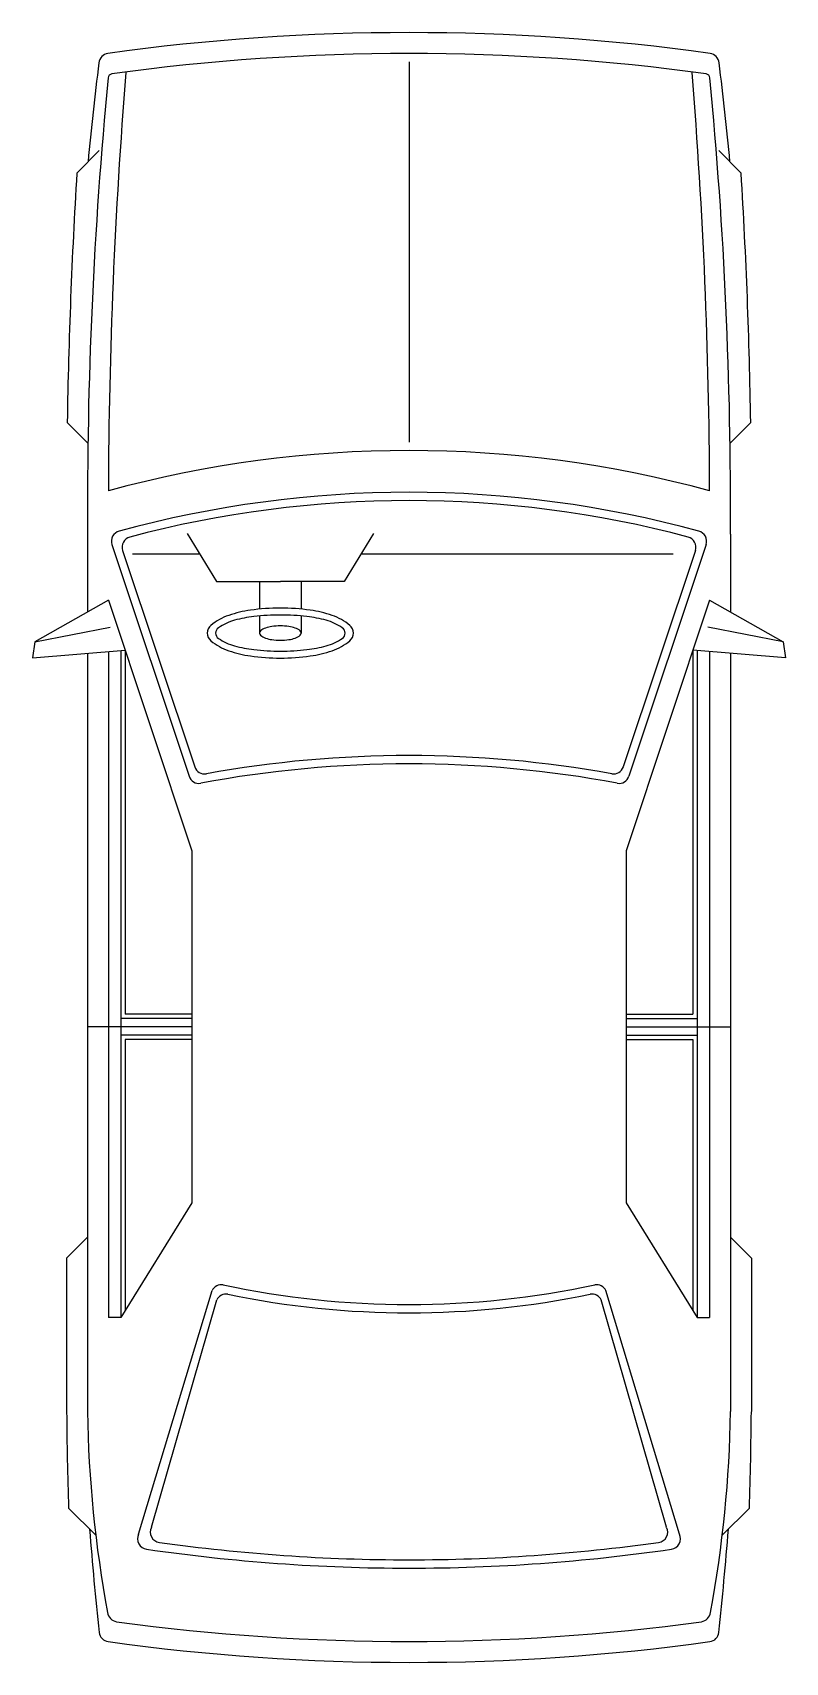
# Model space of a CAD drawing. Extents: x -0.81 to 0.99, y -1.73 to 2.17.
import ezdxf

# ---------------------------------------------------------------- set-up
doc = ezdxf.new("R2010")
doc.units = 0
doc.layers.get('0').update_dxf_attribs({"linetype": 'CONTINUOUS'})

msp = doc.modelspace()

# ---------------------------------------------------------------- linework, layer by layer
at = {"color": 0}
for p, q in [((0.09, 2.1045), (0.09, 1.1945)), ((-0.6519, 1.892), (-0.7054, 1.8384)), ((0.8853, 1.8384), (0.8318, 1.892)), ((-0.6793, 1.192), (-0.7286, 1.2413)), ((0.9085, 1.2413), (0.8592, 1.192)), ((-0.441, 0.9762), (-0.3707, 0.8612)), ((0.0048, 0.9762), (-0.0656, 0.8612)), ((-0.68, 0.9745), (-0.68, 0.788)), ((-0.6216, 0.9493), (-0.4369, 0.395)), ((0.8016, 0.9493), (0.6168, 0.395)), ((0.86, 0.9745), (0.86, 0.788)), ((-0.5959, 0.9352), (-0.4233, 0.4177)), ((-0.5724, 0.9269), (-0.4109, 0.9269)), ((-0.0254, 0.9269), (0.7226, 0.9269)), ((0.7758, 0.9352), (0.6033, 0.4177)), ((-0.3707, 0.8612), (-0.2181, 0.8612)), ((-0.2681, 0.8612), (-0.2681, 0.795)), ((-0.0656, 0.8612), (-0.2181, 0.8612)), ((-0.1681, 0.8612), (-0.1681, 0.795)), ((-0.63, 0.8164), (-0.806, 0.7167)), ((-0.63, 0.8164), (-0.43, 0.2164)), ((0.81, 0.8164), (0.61, 0.2164)), ((0.81, 0.8164), (0.9859, 0.7167)), ((-0.806, 0.7167), (-0.6257, 0.7519)), ((-0.2681, 0.7786), (-0.2681, 0.7376)), ((-0.1681, 0.7786), (-0.1681, 0.7376)), ((0.9859, 0.7167), (0.8056, 0.7519)), ((-0.806, 0.7167), (-0.8116, 0.6787)), ((0.9859, 0.7167), (0.9916, 0.6787)), ((-0.8116, 0.6787), (-0.59, 0.6964)), ((-0.68, 0.6892), (-0.68, -1.1255)), ((-0.63, 0.6932), (-0.63, -0.9)), ((-0.6, 0.6956), (-0.6, -0.9)), ((-0.59, 0.6964), (-0.59, -0.1747)), ((0.9916, 0.6787), (0.77, 0.6964)), ((0.77, 0.6964), (0.77, -0.1747)), ((0.78, 0.6956), (0.78, -0.9)), ((0.81, 0.6932), (0.81, -0.9)), ((0.86, 0.6892), (0.86, -1.1255)), ((-0.43, 0.2164), (-0.43, -0.6258)), ((0.61, 0.2164), (0.61, -0.6258)), ((-0.43, -0.1847), (-0.6, -0.1847)), ((-0.43, -0.1747), (-0.59, -0.1747)), ((0.61, -0.1747), (0.77, -0.1747)), ((0.61, -0.1847), (0.78, -0.1847)), ((-0.43, -0.2047), (-0.68, -0.2047)), ((-0.43, -0.2247), (-0.6, -0.2247)), ((0.61, -0.2047), (0.86, -0.2047)), ((0.61, -0.2247), (0.78, -0.2247)), ((-0.43, -0.2347), (-0.59, -0.2347)), ((-0.59, -0.2347), (-0.59, -0.8839)), ((0.61, -0.2347), (0.77, -0.2347)), ((0.77, -0.2347), (0.77, -0.8839)), ((-0.43, -0.6258), (-0.6, -0.9)), ((0.61, -0.6258), (0.78, -0.9)), ((-0.68, -0.708), (-0.73, -0.758)), ((0.91, -0.758), (0.86, -0.708)), ((-0.73, -0.758), (-0.73, -1.1255)), ((0.91, -0.758), (0.91, -1.1255)), ((-0.5577, -1.4186), (-0.3817, -0.8357)), ((-0.5271, -1.4023), (-0.3705, -0.858)), ((0.7071, -1.4023), (0.5504, -0.858)), ((0.7376, -1.4186), (0.5617, -0.8357)), ((-0.6, -0.9), (-0.63, -0.9)), ((0.78, -0.9), (0.81, -0.9)), ((-0.6603, -1.4214), (-0.7255, -1.3562)), ((0.9054, -1.3562), (0.8402, -1.4214))]:
    msp.add_line(p, q, dxfattribs=at)
for points in [[(-0.0431, 0.7376, 0.22377), (-0.0519, 0.7561, 0.090414), (-0.0944, 0.7799, 0.047239), (-0.1465, 0.7924, 0.035198), (-0.2181, 0.7974, 0.035198), (-0.2898, 0.7924, 0.047239), (-0.3419, 0.7799, 0.090414), (-0.3844, 0.7561, 0.22377), (-0.3931, 0.7376, 0.22377), (-0.3844, 0.719, 0.090414), (-0.3419, 0.6953, 0.047239), (-0.2898, 0.6828, 0.035198), (-0.2181, 0.6777, 0.035198), (-0.1465, 0.6828, 0.047239), (-0.0944, 0.6953, 0.090414), (-0.0519, 0.719, 0.22377)], [(-0.0631, 0.7376, 0.249518), (-0.0699, 0.7503, 0.080335), (-0.1085, 0.7682, 0.039271), (-0.1544, 0.7772, 0.028768), (-0.2181, 0.7808, 0.028768), (-0.2818, 0.7772, 0.039271), (-0.3277, 0.7682, 0.080335), (-0.3664, 0.7503, 0.249518), (-0.3731, 0.7376, 0.249518), (-0.3664, 0.7248, 0.080335), (-0.3277, 0.707, 0.039271), (-0.2818, 0.698, 0.028768), (-0.2181, 0.6944, 0.028768), (-0.1544, 0.698, 0.039271), (-0.1085, 0.707, 0.080335), (-0.0699, 0.7248, 0.249518)], [(-0.2681, 0.7376, 0.22377), (-0.2656, 0.7323, 0.090414), (-0.2535, 0.7255, 0.047239), (-0.2386, 0.7219, 0.035198), (-0.2181, 0.7205, 0.035198), (-0.1977, 0.7219, 0.047239), (-0.1828, 0.7255, 0.090414), (-0.1706, 0.7323, 0.22377), (-0.1681, 0.7376, 0.22377), (-0.1706, 0.7429, 0.090414), (-0.1828, 0.7497, 0.047239), (-0.1977, 0.7532, 0.035198), (-0.2181, 0.7547, 0.035198), (-0.2386, 0.7532, 0.047239), (-0.2535, 0.7497, 0.090414), (-0.2656, 0.7429, 0.22377)]]:
    msp.add_lwpolyline(points, format="xyb", close=True, dxfattribs=at)
for centre, radius, start, end in [((0.09, -3.0812), 5.2557, 82.1148, 97.8852), ((-0.6278, 2.1), 0.025, 97.5711, 174.8374), ((0.09, -3.0798), 5.2043, 82.1362, 97.8638), ((0.8077, 2.1), 0.025, 5.1626, 82.4289), ((5.7401, 1.2806), 6.4454, 172.67583, 174.7963), ((-0.6208, 2.0656), 0.01, 97.5469, 174.9865), ((12.2446, 1.037), 12.8748, 175.3571, 179.81774), ((-12.0647, 1.037), 12.8748, 0.18226, 4.6429), ((0.8007, 2.0656), 0.01, 5.0135, 82.4531), ((-5.5602, 1.2806), 6.4454, 5.2037, 7.32417), ((10.1717, 1.0317), 10.8519, 174.52825, 180.30222), ((-9.9918, 1.0317), 10.8519, 359.69778, 5.47175), ((12.2446, 1.037), 12.9748, 176.4587, 179.09787), ((-12.0647, 1.037), 12.9748, 0.90213, 3.5413), ((0.09, -1.5596), 2.734, 74.7295, 105.2705), ((0.09, -1.5595), 2.634, 74.7191, 105.2809), ((0.09, -1.5527), 2.6072, 75.1483, 104.8517), ((-0.5979, 0.9572), 0.025, 104.6549, 198.4349), ((0.7778, 0.9572), 0.025, 341.5651, 75.3451), ((-0.5722, 0.9432), 0.025, 104.2203, 198.4349), ((0.7521, 0.9432), 0.025, 341.5651, 75.7797), ((0.09, -2.281), 2.7255, 79.7412, 100.2588), ((-0.4132, 0.4029), 0.025, 198.4349, 279.9841), ((-0.3996, 0.4256), 0.025, 198.4349, 279.6646), ((0.09, -2.2918), 2.7163, 79.4188, 100.5812), ((0.5796, 0.4256), 0.025, 260.3354, 341.5651), ((0.5931, 0.4029), 0.025, 260.0159, 341.5651), ((-0.3594, -0.8469), 0.025, 79.9614, 153.4349), ((-0.3481, -0.8692), 0.025, 80.2379, 153.4349), ((0.0901, 1.2759), 2.1449, 258.0226, 269.9965), ((0.0901, 1.2518), 2.1408, 258.3035, 269.9967), ((0.0898, 1.2759), 2.1449, 270.0035, 281.9774), ((0.0898, 1.2518), 2.1408, 270.0033, 281.6965), ((0.5281, -0.8692), 0.025, 26.5651, 99.7621), ((0.5393, -0.8469), 0.025, 26.5651, 100.0386), ((8.7637, -1.0523), 9.494, 180.44448, 181.83464), ((2.1545, -1.0849), 2.8348, 180.8205, 190.5889), ((-1.9745, -1.0849), 2.8348, 349.4111, 359.1795), ((-8.5838, -1.0523), 9.494, 358.16536, 359.55552), ((-0.5048, -1.4135), 0.025, 153.4349, 263.0173), ((0.6847, -1.4135), 0.025, 276.9827, 26.5651), ((8.7637, -0.6523), 9.469, 184.56819, 186.07122), ((-0.5353, -1.4298), 0.025, 153.4349, 262.7288), ((0.09, 2.8202), 4.3002, 262.0087, 269.9992), ((0.0899, 2.8202), 4.3002, 270.0008, 277.9913), ((0.7152, -1.4298), 0.025, 277.2712, 26.5651), ((-8.5838, -0.6523), 9.469, 353.92878, 355.43181), ((0.09, 2.8695), 4.3695, 261.7301, 269.9991), ((0.0899, 2.8695), 4.3695, 270.0009, 278.2699), ((-0.6072, -1.6033), 0.025, 185.7952, 262.5726), ((0.09, 3.5218), 5.1973, 262.2554, 277.7446), ((0.7871, -1.6033), 0.025, 277.4274, 354.2048), ((-0.6273, -1.6511), 0.025, 186.0712, 262.433), ((0.09, 3.5299), 5.2554, 262.119, 277.881), ((0.8073, -1.6511), 0.025, 277.567, 353.9288)]:
    msp.add_arc(centre, radius, start, end, dxfattribs=at)

doc.saveas('drawing.dxf')
